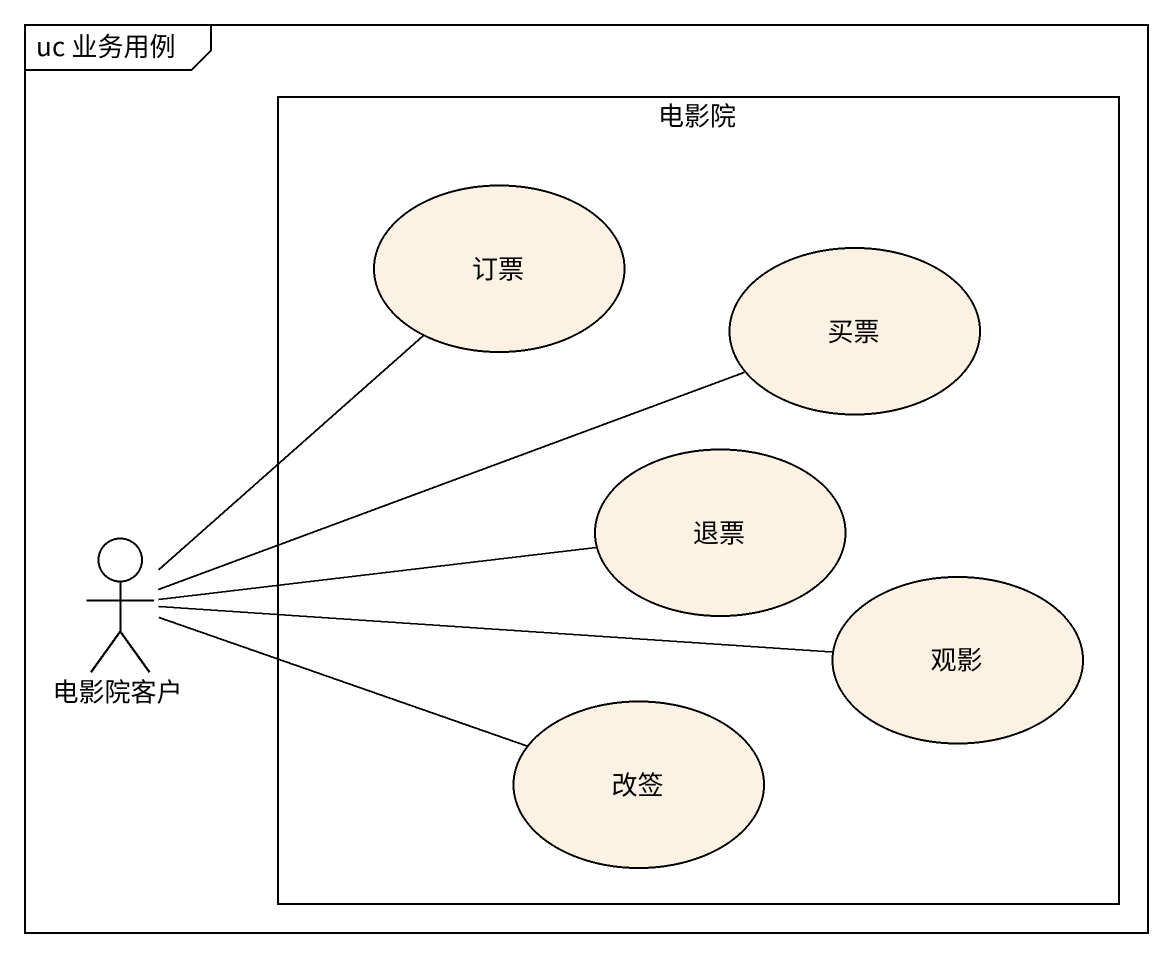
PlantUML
@startuml
mainframe uc 业务用例
rectangle 电影院 {
  usecase 订票
  usecase 买票
  usecase 退票
  usecase 观影
  usecase 改签
}
actor 电影院客户
电影院客户 -up- 订票
电影院客户 -right- 买票
电影院客户 -right- 退票
电影院客户 -right- 观影
电影院客户 -right- 改签
@enduml
